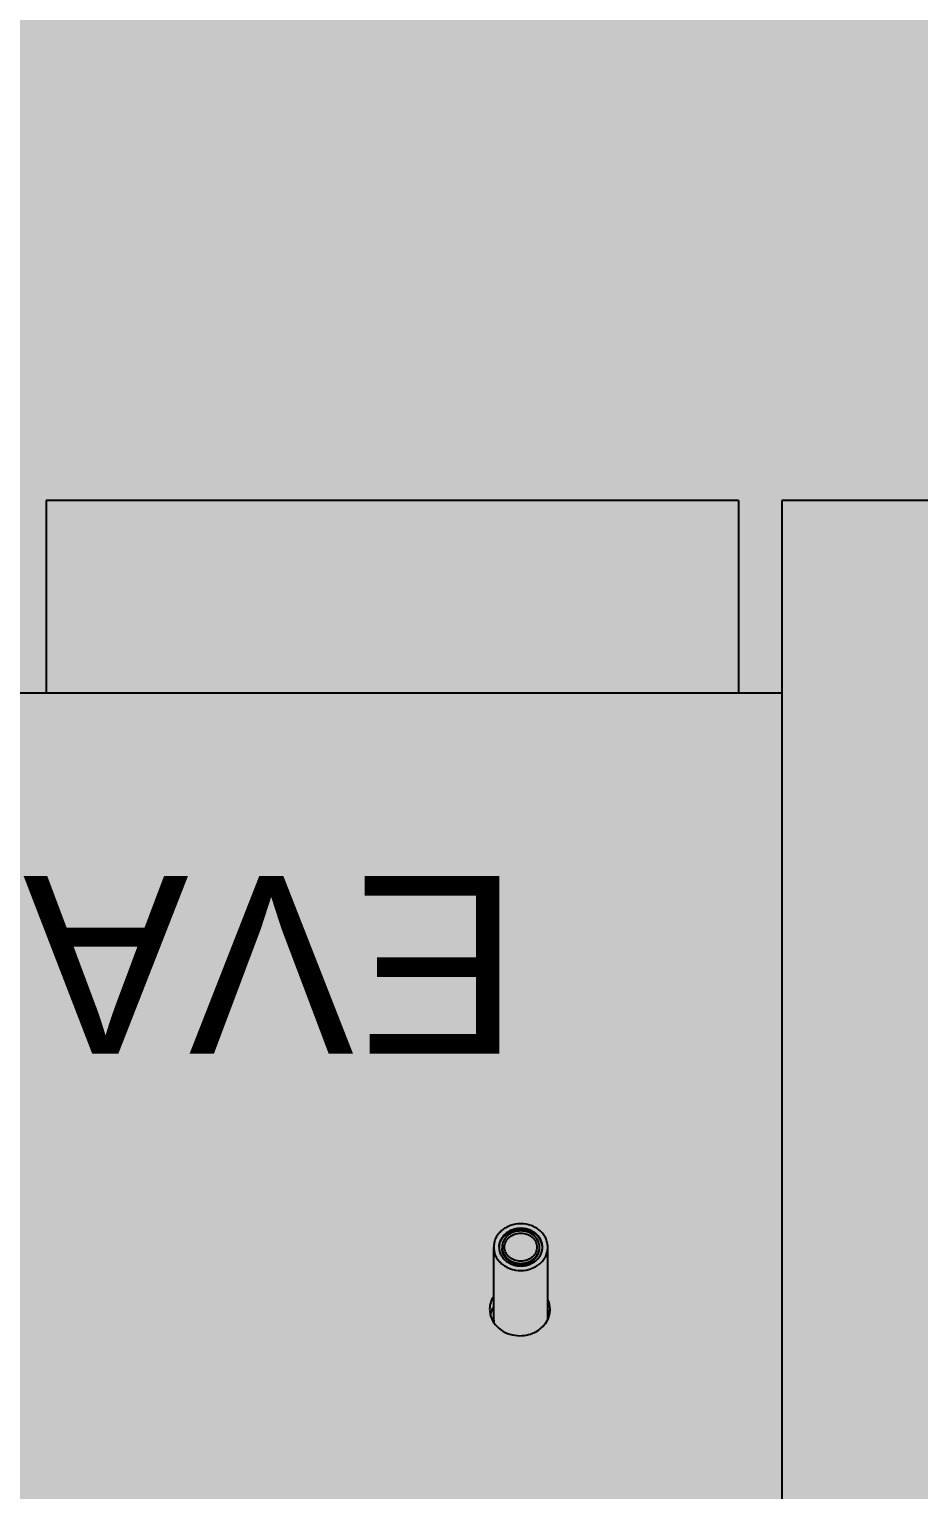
# Model space of a CAD drawing. Header units: millimetres. Extents: x -18489 to 17339, y -1599 to 10961.
# Drawn here: x -16578.4 to -16526.2, y 2180.9 to 2266.5 of the extents above; entities that cross this region are included whole.
import ezdxf

# ---------------------------------------------------------------- set-up
doc = ezdxf.new("R2010")
doc.units = ezdxf.units.MM
for name, color, linetype in [('188K-SM-03-F10-MECH-EQ-Y2257103$0$0 Xref', 8, 'Continuous'), ('188K-SM-03-F10-MECH-EQ-Y2257103$0$M-EQU-FOUNDATION', 8, 'Continuous'), ('188K-SM-03-F10-MECH-EQ-Y2257103$0$Micron CUP L10 HVAC EQU$0$M-MECH-EQU', 136, 'Continuous'), ('188K-SM-03-F10-MECH-EQ-Y2257103$0$Micron CUP L10 HVAC EQU$0$M-PHASE1 AREA', 252, 'Continuous')]:
    doc.layers.add(name, color=color, linetype=linetype)
doc.styles.add('188K-SM-03-F10-MECH-EQ-Y2257103$0$Micron CUP L10 HVAC EQU$0$Standard', font='arial.ttf')
pattern_1 = [(50, (4473.52, 709.2), (54.6554, -4.78173), [5.715, -62.865]), (355, (4473.52, 709.2), (-10.57303, 57.31705), [4.572, -50.29218]), (100.45144, (4478.076, 708.8), (44.08237, 52.53533), [4.857, -53.42707]), (46.1842, (4473.52, 724.44), (81.32371, -12.6127), [8.5725, -94.2975]), (96.63556, (4480.3, 723.39), (71.22124, 74.22784), [7.2855, -80.14068]), (351.18415, (4473.52, 724.44), (71.22124, 74.22784), [6.858, -75.43792]), (21, (4481.14, 720.63), (45.48432, -30.67956), [5.715, -62.865]), (326, (4481.14, 720.63), (18.54061, 55.25639), [4.572, -50.292]), (71.45144, (4484.93, 718.07), (64.02493, 24.57683), [4.857, -53.42698]), (37.5, (4473.521, 709.2), (0.926581, 25.366512), [0, -49.6824, 0, -51.054, 0, -50.4825]), (7.5, (4473.52, 709.2), (20.0459, 30.054172), [0, -29.1084, 0, -48.5394, 0, -19.2405]), (327.5, (4456.529, 709.2), (40.677179, -1.718623), [0, -19.05, 0, -59.436, 0, -78.867]), (317.5, (4448.91, 709.2), (44.438754, 7.62795), [0, -24.765, 0, -39.4716, 0, -56.007])]

# ---------------------------------------------------------------- blocks, each defined once
blk = doc.blocks.new('188K-SM-03-F10-MECH-EQ-Y2257103$0$Micron CUP L10 HVAC EQU$0$A$C0c53ceb0')
at = {"layer": '188K-SM-03-F10-MECH-EQ-Y2257103$0$Micron CUP L10 HVAC EQU$0$M-PHASE1 AREA'}
for p, q in [((-3936.5276, 13214.65005), (-4342.51661, 13214.65005)), ((-4342.51661, 13214.65005), (-4342.51661, 13101.81891)), ((-3936.5276, 13214.65005), (-3936.5276, 13101.81891)), ((-3911.15329, 13214.65005), (-3911.15329, 11543.4106)), ((-3810.45936, 13214.65005), (-3911.15329, 13214.65005)), ((-4459.35079, 13101.81891), (-3911.15329, 13101.81891)), ((-4080.05036, 12734.05633), (-4080.05036, 12776.87372)), ((-4048.33377, 12734.56884), (-4048.33377, 12776.87372))]:
    blk.add_line(p, q, dxfattribs=at)
for centre, radius, start, end in [((-4067.36566, 12776.23938), 9.57644, 176.20888376, 177.5215235), ((-4061.01848, 12776.23938), 9.57644, 2.4784765, 3.79111624), ((-4068.93398, 12740.43715), 13.48888, 180.05324986, 193.29407331), ((-4060.72059, 12734.13856), 13.77524, 13.42363065, 25.60772121), ((-4061.01073, 12740.5859), 14.06966, 334.625343, 346.64234337), ((-4060.44911, 12740.43715), 13.48888, 346.7059267, 359.94675014), ((-4068.11876, 12734.0582), 11.9316, 180.00897902, 186.9636012), ((-4061.43885, 12740.77841), 14.53898, 332.85224405, 334.66286979)]:
    blk.add_arc(centre, radius, start, end, dxfattribs=at)
for points, knots in [([(-4048.33377, 12776.87372), (-4048.33377, 12777.77261), (-4048.54127, 12779.58793), (-4049.45936, 12782.19101), (-4050.94524, 12784.58412), (-4052.93744, 12786.67429), (-4055.35754, 12788.3848), (-4059.04637, 12790.08422), (-4064.19207, 12790.95839), (-4069.33777, 12790.08422), (-4073.0266, 12788.3848), (-4075.4467, 12786.67429), (-4077.43889, 12784.58412), (-4078.92478, 12782.19101), (-4079.84286, 12779.58793), (-4080.05036, 12777.77261), (-4080.05036, 12776.87372)], [0, 0, 0, 0, 0.058089309, 0.116891314, 0.176995868, 0.238758498, 0.302267021, 0.367347052, 0.5, 0.632652948, 0.697732979, 0.761241502, 0.823004132, 0.883108686, 0.941910691, 1, 1, 1, 1]), ([(-4064.19207, 12787.9156), (-4065.02424, 12787.9156), (-4066.68421, 12787.77485), (-4069.08153, 12787.14795), (-4071.29539, 12786.12855), (-4073.24069, 12784.75338), (-4074.84251, 12783.07286), (-4076.03717, 12781.14881), (-4076.7753, 12779.05592), (-4076.94214, 12777.5964), (-4076.94214, 12776.87372)], [0, 0, 0, 0, 0.133645381, 0.266025132, 0.396059392, 0.522951331, 0.646355363, 0.766446302, 0.883938511, 1, 1, 1, 1]), ([(-4076.92114, 12776.87256), (-4076.875, 12777.56894), (-4076.62659, 12778.96617), (-4075.80849, 12780.94948), (-4074.57537, 12782.76081), (-4072.97404, 12784.33516), (-4071.06315, 12785.61877), (-4068.91085, 12786.56789), (-4066.59394, 12787.15053), (-4064.99399, 12787.28127), (-4064.19207, 12787.28127)], [0, 0, 0, 0, 0.115995418, 0.233686338, 0.354067785, 0.477704284, 0.604674932, 0.734600329, 0.866716281, 1, 1, 1, 1]), ([(-4064.19207, 12786.37743), (-4064.90832, 12786.37743), (-4066.33705, 12786.25628), (-4068.40041, 12785.71672), (-4070.30587, 12784.83932), (-4071.98018, 12783.65572), (-4073.35887, 12782.2093), (-4074.38711, 12780.55327), (-4075.02241, 12778.75193), (-4075.16601, 12777.49573), (-4075.16601, 12776.87372)], [0, 0, 0, 0, 0.133645381, 0.266025132, 0.396059392, 0.522951331, 0.646355363, 0.766446302, 0.883938511, 1, 1, 1, 1]), ([(-4051.442, 12776.87372), (-4051.442, 12777.5964), (-4051.60884, 12779.05592), (-4052.34697, 12781.14881), (-4053.54162, 12783.07286), (-4055.14345, 12784.75338), (-4057.08875, 12786.12855), (-4059.30261, 12787.14795), (-4061.69992, 12787.77485), (-4063.35989, 12787.9156), (-4064.19207, 12787.9156)], [0, 0, 0, 0, 0.116061489, 0.233553698, 0.353644637, 0.477048668, 0.603940608, 0.733974867, 0.866354619, 1, 1, 1, 1]), ([(-4051.46299, 12776.87256), (-4051.50914, 12777.56894), (-4051.75755, 12778.96617), (-4052.57565, 12780.94948), (-4053.80877, 12782.76081), (-4055.4101, 12784.33516), (-4057.32098, 12785.61877), (-4059.47328, 12786.56789), (-4061.7902, 12787.15053), (-4063.39015, 12787.28127), (-4064.19207, 12787.28127)], [0, 0, 0, 0, 0.115995418, 0.233686338, 0.354067785, 0.477704284, 0.604674932, 0.734600329, 0.866716281, 1, 1, 1, 1]), ([(-4053.21813, 12776.87372), (-4053.21813, 12777.49573), (-4053.36172, 12778.75193), (-4053.99703, 12780.55327), (-4055.02527, 12782.2093), (-4056.40395, 12783.65572), (-4058.07826, 12784.83932), (-4059.98373, 12785.71672), (-4062.04709, 12786.25628), (-4063.47582, 12786.37743), (-4064.19207, 12786.37743)], [0, 0, 0, 0, 0.116061489, 0.233553698, 0.353644637, 0.477048668, 0.603940608, 0.733974867, 0.866354619, 1, 1, 1, 1]), ([(-4073.70704, 12776.87372), (-4073.70704, 12777.41305), (-4073.58255, 12778.50225), (-4073.03167, 12780.06409), (-4072.14016, 12781.49995), (-4070.94486, 12782.75407), (-4069.49278, 12783.78036), (-4067.27949, 12784.80001), (-4064.19207, 12785.32453), (-4061.10465, 12784.80001), (-4058.89136, 12783.78036), (-4057.43928, 12782.75407), (-4056.24398, 12781.49995), (-4055.35246, 12780.06409), (-4054.80158, 12778.50225), (-4054.67709, 12777.41305), (-4054.67709, 12776.87372)], [0, 0, 0, 0, 0.058089637, 0.116891049, 0.176995969, 0.238758441, 0.302267042, 0.367347105, 0.5, 0.632652895, 0.697732958, 0.761241559, 0.823004031, 0.88310895, 0.941910363, 1, 1, 1, 1]), ([(-4080.05036, 12776.87372), (-4080.05036, 12775.97484), (-4079.84286, 12774.15951), (-4078.92478, 12771.55643), (-4077.43889, 12769.16332), (-4075.4467, 12767.07315), (-4073.0266, 12765.36264), (-4069.33777, 12763.66322), (-4064.19207, 12762.78905), (-4059.04637, 12763.66322), (-4055.35754, 12765.36264), (-4052.93744, 12767.07315), (-4050.94524, 12769.16332), (-4049.45936, 12771.55643), (-4048.54127, 12774.15951), (-4048.33377, 12775.97484), (-4048.33377, 12776.87372)], [0, 0, 0, 0, 0.058089309, 0.116891314, 0.176995868, 0.238758498, 0.302267021, 0.367347052, 0.5, 0.632652948, 0.697732979, 0.761241502, 0.823004132, 0.883108686, 0.941910691, 1, 1, 1, 1]), ([(-4076.94214, 12776.87372), (-4076.94214, 12776.15104), (-4076.7753, 12774.69152), (-4076.03717, 12772.59863), (-4074.84251, 12770.67458), (-4073.24069, 12768.99406), (-4071.29539, 12767.61889), (-4069.08153, 12766.59949), (-4066.68421, 12765.97259), (-4065.02424, 12765.83184), (-4064.19207, 12765.83184)], [0, 0, 0, 0, 0.116061489, 0.233553698, 0.353644637, 0.477048668, 0.603940608, 0.733974867, 0.866354619, 1, 1, 1, 1]), ([(-4075.16601, 12776.87372), (-4075.16601, 12776.25171), (-4075.02241, 12774.99551), (-4074.38711, 12773.19417), (-4073.35887, 12771.53814), (-4071.98018, 12770.09172), (-4070.30587, 12768.90812), (-4068.40041, 12768.03072), (-4066.33705, 12767.49116), (-4064.90832, 12767.37001), (-4064.19207, 12767.37001)], [0, 0, 0, 0, 0.116061489, 0.233553698, 0.353644637, 0.477048668, 0.603940608, 0.733974867, 0.866354619, 1, 1, 1, 1]), ([(-4064.19207, 12766.73568), (-4064.90831, 12766.73568), (-4066.33704, 12766.85683), (-4068.40041, 12767.39638), (-4070.30588, 12768.27378), (-4071.98019, 12769.45738), (-4073.35887, 12770.90381), (-4074.38709, 12772.55984), (-4075.02238, 12774.36118), (-4075.16597, 12775.61738), (-4075.16597, 12776.23939)], [0, 0, 0, 0, 0.133644167, 0.266025723, 0.39605975, 0.522951796, 0.646355834, 0.766446646, 0.883938687, 1, 1, 1, 1]), ([(-4054.67709, 12776.87372), (-4054.67709, 12776.33439), (-4054.80158, 12775.24519), (-4055.35246, 12773.68335), (-4056.24398, 12772.24749), (-4057.43928, 12770.99337), (-4058.89136, 12769.96708), (-4061.10465, 12768.94743), (-4064.19207, 12768.42291), (-4067.27949, 12768.94743), (-4069.49278, 12769.96708), (-4070.94486, 12770.99337), (-4072.14016, 12772.24749), (-4073.03167, 12773.68335), (-4073.58255, 12775.24519), (-4073.70704, 12776.33439), (-4073.70704, 12776.87372)], [0, 0, 0, 0, 0.058089637, 0.116891049, 0.176995969, 0.238758441, 0.302267042, 0.367347105, 0.5, 0.632652895, 0.697732958, 0.761241559, 0.823004031, 0.88310895, 0.941910363, 1, 1, 1, 1]), ([(-4064.19207, 12765.83184), (-4063.35989, 12765.83184), (-4061.69992, 12765.97259), (-4059.30261, 12766.59949), (-4057.08875, 12767.61889), (-4055.14345, 12768.99406), (-4053.54162, 12770.67458), (-4052.34697, 12772.59863), (-4051.60884, 12774.69152), (-4051.442, 12776.15104), (-4051.442, 12776.87372)], [0, 0, 0, 0, 0.133645381, 0.266025132, 0.396059392, 0.522951331, 0.646355363, 0.766446302, 0.883938511, 1, 1, 1, 1]), ([(-4064.19207, 12767.37001), (-4063.47582, 12767.37001), (-4062.04709, 12767.49116), (-4059.98373, 12768.03072), (-4058.07826, 12768.90812), (-4056.40395, 12770.09172), (-4055.02527, 12771.53814), (-4053.99703, 12773.19417), (-4053.36172, 12774.99551), (-4053.21813, 12776.25171), (-4053.21813, 12776.87372)], [0, 0, 0, 0, 0.133645381, 0.266025132, 0.396059392, 0.522951331, 0.646355363, 0.766446302, 0.883938511, 1, 1, 1, 1]), ([(-4064.19207, 12766.73568), (-4063.47583, 12766.73568), (-4062.04709, 12766.85683), (-4059.98372, 12767.39638), (-4058.07826, 12768.27378), (-4056.40395, 12769.45738), (-4055.02527, 12770.90381), (-4053.99704, 12772.55984), (-4053.36175, 12774.36118), (-4053.21816, 12775.61738), (-4053.21816, 12776.23939)], [0, 0, 0, 0, 0.133644167, 0.266025723, 0.39605975, 0.522951796, 0.646355834, 0.766446646, 0.883938687, 1, 1, 1, 1]), ([(-4082.06139, 12737.3354), (-4081.23378, 12733.83037), (-4076.35692, 12727.15284), (-4068.60554, 12724.96008), (-4064.69154, 12724.96008)], [0, 0, 0, 0, 0.479203632, 1, 1, 1, 1]), ([(-4064.69154, 12724.96008), (-4061.36871, 12724.96008), (-4054.80576, 12726.55676), (-4049.92347, 12731.37139), (-4048.50159, 12734.14447)], [0, 0, 0, 0, 0.516032855, 1, 1, 1, 1])]:
    blk.add_open_spline(points, degree=3, knots=knots, dxfattribs=at)
for points in [[(-4080.08083, 12748.02516), (-4081.54967, 12745.81821), (-4082.42285, 12743.07568), (-4082.42285, 12740.42462)], [(-4046.96024, 12740.42462), (-4046.96024, 12742.42059), (-4047.43677, 12744.46069), (-4048.29844, 12746.2611)], [(-4080.08083, 12741.8562), (-4080.99226, 12740.48692), (-4081.68134, 12738.93684), (-4082.06139, 12737.33647)]]:
    blk.add_open_spline(points, degree=3, dxfattribs=at)
at = {"layer": '188K-SM-03-F10-MECH-EQ-Y2257103$0$Micron CUP L10 HVAC EQU$0$M-PHASE1 AREA', "insert": (-4064.89254, 12890.40954), "char_height": 104.175694, "attachment_point": 1, "rotation": 180, "style": '188K-SM-03-F10-MECH-EQ-Y2257103$0$Micron CUP L10 HVAC EQU$0$Standard'}
blk.add_mtext('EVAPORATOR', dxfattribs=at)
blk = doc.blocks.new('188K-SM-03-F10-MECH-EQ-Y2257103$0$Micron CUP L10 HVAC EQU')
at = {"layer": '188K-SM-03-F10-MECH-EQ-Y2257103$0$Micron CUP L10 HVAC EQU$0$M-MECH-EQU'}
blk.add_blockref('188K-SM-03-F10-MECH-EQ-Y2257103$0$Micron CUP L10 HVAC EQU$0$A$C0c53ceb0', (-206166.7, 2082.18), dxfattribs=at)
blk = doc.blocks.new('188K-SM-03-F10-MECH-EQ-Y2257103')
at = {"layer": '188K-SM-03-F10-MECH-EQ-Y2257103$0$M-EQU-FOUNDATION'}
h = blk.add_hatch(dxfattribs=at)
h.set_pattern_fill('AR-CONC', color=256, scale=0.3)
h.set_pattern_definition(pattern_1)
h.paths.add_polyline_path([(-17043.149, 4192.459), (-16393.149, 4192.459), (-16393.149, 1372.459), (-17043.149, 1372.459)], flags=16)
h.paths.add_polyline_path([(-17048.149, 4197.459), (-16388.149, 4197.459), (-16388.149, 1367.459), (-17048.149, 1367.459)])
h = blk.add_hatch(dxfattribs=at)
h.set_pattern_fill('AR-CONC', color=256, scale=0.3)
h.set_pattern_definition(pattern_1)
h.paths.add_polyline_path([(-17033.149, 4182.459), (-16403.149, 4182.459), (-16403.149, 1382.459), (-17033.149, 1382.459)])
at = {"layer": '188K-SM-03-F10-MECH-EQ-Y2257103$0$0 Xref', "xscale": 0.1, "yscale": 0.1, "zscale": 0.1}
blk.add_blockref('188K-SM-03-F10-MECH-EQ-Y2257103$0$Micron CUP L10 HVAC EQU', (4473.521, 709.199), dxfattribs=at)

msp = doc.modelspace()

# ---------------------------------------------------------------- block references
msp.add_blockref('188K-SM-03-F10-MECH-EQ-Y2257103', (0, 0))

doc.saveas('drawing.dxf')
